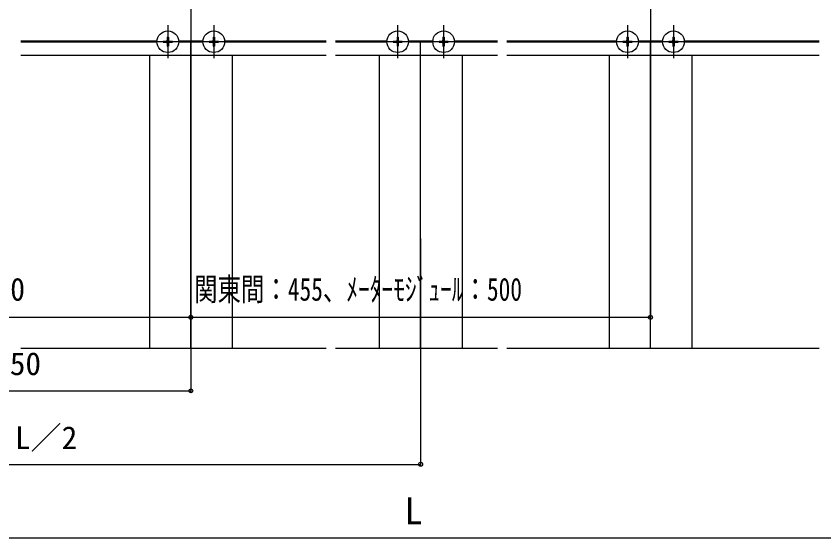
# Model space of a CAD drawing. Units: millimetres, scale not verified. Extents: x -875 to 875, y -1304 to 1297.
# Drawn here: x -352.5 to 86.8, y -202.2 to 81.7 of the extents above; entities that cross this region are included whole.
import ezdxf
from ezdxf.enums import TextEntityAlignment as Align

# ---------------------------------------------------------------- set-up
doc = ezdxf.new("R2010")
doc.units = ezdxf.units.MM
doc.header["$LTSCALE"] = 8
for name, color, linetype in [('0-4_YKK_12', 2, 'Continuous'), ('0-5_YKK_13', 4, 'Continuous'), ('0-6_YKK_D', 6, 'Continuous'), ('0-8_YSS_K', 3, 'Continuous')]:
    doc.layers.add(name, color=color, linetype=linetype)
doc.styles.add('ＭＳ ゴシック', font='')
doc.styles.get('ＭＳ ゴシック').set_extended_font_data('MS Gothic')

msp = doc.modelspace()

# ---------------------------------------------------------------- linework, layer by layer
at = {"layer": '0-4_YKK_12'}
for p, q in [((-270, 76.712), (-270, 58.912)), ((-245, 76.712), (-245, 58.912)), ((-145.001, 76.712), (-145.001, 58.912)), ((-120.001, 76.712), (-120.001, 58.912)), ((-20, 76.712), (-20, 58.912)), ((5, 76.712), (5, 58.912)), ((-275.893, 68.112), (-350, 68.112)), ((-275.893, 67.512), (-350, 67.512)), ((-261.1, 67.812), (-278.9, 67.812)), ((-250.893, 68.112), (-264.108, 68.112)), ((-250.893, 67.512), (-264.108, 67.512)), ((-257.5, -99.188), (-257.5, 67.512)), ((-236.1, 67.812), (-253.9, 67.812)), ((-183.892, 68.112), (-239.108, 68.112)), ((-183.892, 67.512), (-239.108, 67.512)), ((-150.893, 68.112), (-178.892, 68.112)), ((-150.893, 67.512), (-178.892, 67.512)), ((-136.101, 67.812), (-153.901, 67.812)), ((-125.893, 68.112), (-139.108, 68.112)), ((-125.893, 67.512), (-139.108, 67.512)), ((-132.501, -99.188), (-132.501, 67.512)), ((-111.101, 67.812), (-128.901, 67.812)), ((-90.705, 68.112), (-114.108, 68.112)), ((-90.705, 67.512), (-114.108, 67.512)), ((-25.893, 68.112), (-85.705, 68.112)), ((-25.893, 67.512), (-85.705, 67.512)), ((-11.1, 67.812), (-28.9, 67.812)), ((-0.893, 68.112), (-14.108, 68.112)), ((-0.893, 67.512), (-14.108, 67.512)), ((-7.5, -99.188), (-7.5, 67.512)), ((13.9, 67.812), (-3.9, 67.812)), ((84.295, 68.112), (10.892, 68.112)), ((84.295, 67.512), (10.892, 67.512)), ((-183.892, 60.312), (-350, 60.312)), ((-280, 60.312), (-280, -99.188)), ((-235, 60.312), (-235, -99.188)), ((-90.705, 60.312), (-178.892, 60.312)), ((-155.001, 60.312), (-155.001, -99.188)), ((-110.001, 60.312), (-110.001, -99.188)), ((84.295, 60.312), (-85.705, 60.312)), ((-30, 60.312), (-30, -99.188)), ((15, 60.312), (15, -99.188))]:
    msp.add_line(p, q, dxfattribs=at)
at = {"layer": '0-5_YKK_13'}
for p, q in [((-270.35, 70.312), (-269.65, 70.312)), ((-270.35, 70.312), (-270.35, 68.662)), ((-269.65, 70.312), (-269.65, 68.662)), ((-245.35, 70.312), (-244.65, 70.312)), ((-245.35, 70.312), (-245.35, 68.662)), ((-244.65, 70.312), (-244.65, 68.662)), ((-145.351, 70.312), (-144.651, 70.312)), ((-145.351, 70.312), (-145.351, 68.662)), ((-144.651, 70.312), (-144.651, 68.662)), ((-120.351, 70.312), (-119.651, 70.312)), ((-120.351, 70.312), (-120.351, 68.662)), ((-119.651, 70.312), (-119.651, 68.662)), ((-20.35, 70.312), (-19.65, 70.312)), ((-20.35, 70.312), (-20.35, 68.662)), ((-19.65, 70.312), (-19.65, 68.662)), ((4.65, 70.312), (5.35, 70.312)), ((4.65, 70.312), (4.65, 68.662)), ((5.35, 70.312), (5.35, 68.662)), ((-272.5, 68.162), (-272.5, 67.462)), ((-272.5, 68.162), (-270.85, 68.162)), ((-272.5, 67.462), (-270.85, 67.462)), ((-270.35, 66.962), (-270.35, 65.312)), ((-269.65, 66.962), (-269.65, 65.312)), ((-269.15, 68.162), (-267.5, 68.162)), ((-269.15, 67.462), (-267.5, 67.462)), ((-267.5, 68.162), (-267.5, 67.462)), ((-247.5, 68.162), (-247.5, 67.462)), ((-247.5, 68.162), (-245.85, 68.162)), ((-247.5, 67.462), (-245.85, 67.462)), ((-245.35, 66.962), (-245.35, 65.312)), ((-244.65, 66.962), (-244.65, 65.312)), ((-244.15, 68.162), (-242.5, 68.162)), ((-244.15, 67.462), (-242.5, 67.462)), ((-242.5, 68.162), (-242.5, 67.462)), ((-147.501, 68.162), (-147.501, 67.462)), ((-147.501, 68.162), (-145.851, 68.162)), ((-147.501, 67.462), (-145.851, 67.462)), ((-145.351, 66.962), (-145.351, 65.312)), ((-144.651, 66.962), (-144.651, 65.312)), ((-144.151, 68.162), (-142.501, 68.162)), ((-144.151, 67.462), (-142.501, 67.462)), ((-142.501, 68.162), (-142.501, 67.462)), ((-122.501, 68.162), (-122.501, 67.462)), ((-122.501, 68.162), (-120.851, 68.162)), ((-122.501, 67.462), (-120.851, 67.462)), ((-120.351, 66.962), (-120.351, 65.312)), ((-119.651, 66.962), (-119.651, 65.312)), ((-119.151, 68.162), (-117.501, 68.162)), ((-119.151, 67.462), (-117.501, 67.462)), ((-117.501, 68.162), (-117.501, 67.462)), ((-22.5, 68.162), (-22.5, 67.462)), ((-22.5, 68.162), (-20.85, 68.162)), ((-22.5, 67.462), (-20.85, 67.462)), ((-20.35, 66.962), (-20.35, 65.312)), ((-19.65, 66.962), (-19.65, 65.312)), ((-19.15, 68.162), (-17.5, 68.162)), ((-19.15, 67.462), (-17.5, 67.462)), ((-17.5, 68.162), (-17.5, 67.462)), ((2.5, 68.162), (2.5, 67.462)), ((2.5, 68.162), (4.15, 68.162)), ((2.5, 67.462), (4.15, 67.462)), ((4.65, 66.962), (4.65, 65.312)), ((5.35, 66.962), (5.35, 65.312)), ((5.85, 68.162), (7.5, 68.162)), ((5.85, 67.462), (7.5, 67.462)), ((7.5, 68.162), (7.5, 67.462)), ((-270.35, 65.312), (-269.65, 65.312)), ((-245.35, 65.312), (-244.65, 65.312)), ((-145.351, 65.312), (-144.651, 65.312)), ((-120.351, 65.312), (-119.651, 65.312)), ((-20.35, 65.312), (-19.65, 65.312)), ((4.65, 65.312), (5.35, 65.312))]:
    msp.add_line(p, q, dxfattribs=at)
for centre in [(-270, 67.812), (-245, 67.812), (-145.001, 67.812), (-120.001, 67.812), (-20, 67.812), (5, 67.812)]:
    msp.add_circle(centre, 5.9, dxfattribs=at)
for centre, start, end in [((-270.85, 68.662), 270, 0), ((-270.85, 66.962), 0, 90), ((-269.15, 68.662), 180, 270), ((-269.15, 66.962), 90, 180), ((-245.85, 68.662), 270, 0), ((-245.85, 66.962), 0, 90), ((-244.15, 68.662), 180, 270), ((-244.15, 66.962), 90, 180), ((-145.851, 68.662), 270, 0), ((-145.851, 66.962), 0, 90), ((-144.151, 68.662), 180, 270), ((-144.151, 66.962), 90, 180), ((-120.851, 68.662), 270, 0), ((-120.851, 66.962), 0, 90), ((-119.151, 68.662), 180, 270), ((-119.151, 66.962), 90, 180), ((-20.85, 68.662), 270, 0), ((-20.85, 66.962), 0, 90), ((-19.15, 68.662), 180, 270), ((-19.15, 66.962), 90, 180), ((4.15, 68.662), 270, 0), ((4.15, 66.962), 0, 90), ((5.85, 68.662), 180, 270), ((5.85, 66.962), 90, 180)]:
    msp.add_arc(centre, 0.5, start, end, dxfattribs=at)
at = {"layer": '0-6_YKK_D'}
for p, q in [((-257.5, 131.812), (-257.5, -83.188)), ((-257.5, 131.812), (-257.5, -83.188)), ((-7.5, 131.812), (-7.5, -83.188)), ((-257.5, -13.158), (-257.5, -123.188)), ((-132.501, -39.338), (-132.501, -163.188)), ((-577.5, -82.188), (-257.5, -82.188)), ((-257.5, -82.188), (-7.5, -82.188)), ((-577.5, -122.188), (-257.5, -122.188)), ((-577.5, -162.188), (-132.501, -162.188)), ((-577.5, -202.188), (312.5, -202.188))]:
    msp.add_line(p, q, dxfattribs=at)
for centre in [(-257.5, -82.188), (-257.5, -82.188), (-7.5, -82.188), (-257.5, -122.188), (-132.501, -162.188)]:
    msp.add_circle(centre, 1.075, dxfattribs=at)
at = {"layer": '0-8_YSS_K'}
for p, q in [((-183.892, -99.188), (-350, -99.188)), ((-90.705, -99.188), (-178.892, -99.188)), ((84.295, -99.188), (-85.705, -99.188))]:
    msp.add_line(p, q, dxfattribs=at)

# ---------------------------------------------------------------- texts
at = {"layer": '0-6_YKK_D', "style": 'ＭＳ ゴシック'}
for width, p in [(0.95, (-573.586, -76.87)), (0.75, (-255.726, -76.87))]:
    msp.add_text('関東間：455、ﾒｰﾀｰﾓｼﾞｭｰﾙ：500', height=12.46, dxfattribs=dict(at, width=width)).set_placement(p, align=Align.BOTTOM_LEFT)
for s, height, p in [('1間：500、1.5・2間：750', 12.46, (-534.182, -117.37)), ('2間のみ：L／2', 12.46, (-429.665, -157.66)), ('L', 14.66, (-141.307, -199.188))]:
    msp.add_text(s, height=height, dxfattribs=at).set_placement(p, align=Align.BOTTOM_LEFT)

doc.saveas('drawing.dxf')
